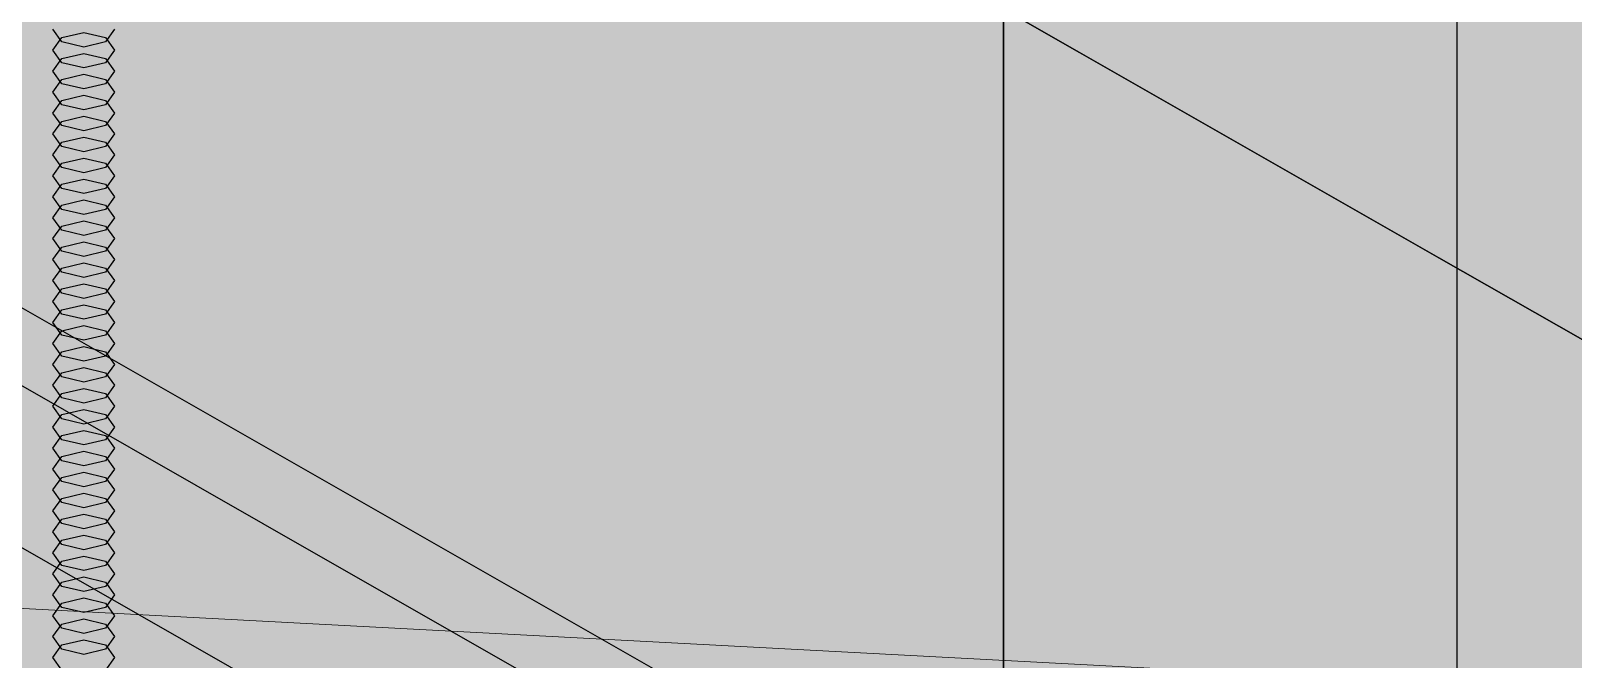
# Model space of a CAD drawing. Header units: metres. Extents: x 0 to 34.2, y 0 to 17.8.
# Drawn here: x 6.2143 to 6.5087, y 11.1088 to 11.2288 of the extents above; entities that cross this region are included whole.
import ezdxf

# ---------------------------------------------------------------- set-up
doc = ezdxf.new("R2010")
doc.units = ezdxf.units.M
doc.header["$LTSCALE"] = 0.25
doc.layers.add('ISO-ARISTAS', color=8, linetype='CONTINUOUS')
doc.layers.add('ISO-CONCRETO-SUP', color=254, linetype='CONTINUOUS', true_color=0xe8e8e8)
doc.layers.add('LLAMADAS', color=30, linetype='CONTINUOUS', lineweight=18)

msp = doc.modelspace()

# ---------------------------------------------------------------- linework, layer by layer
at = {"layer": 'ISO-ARISTAS', "color": 250}
for p, q in [((6.39999, 11.21611), (6.39999, 11.57963)), ((6.39999, 11.57963), (6.39999, 11.21611)), ((6.48659, 11.16611), (6.48659, 11.52963)), ((6.48659, 11.16611), (6.48659, 11.52963)), ((6.41453, 11.22469), (6.34594, 11.26389)), ((6.34594, 11.26389), (6.41453, 11.22469)), ((6.22025, 11.22673), (6.21853, 11.22912)), ((6.21853, 11.22513), (6.22025, 11.22752)), ((6.22025, 11.22752), (6.22441, 11.22852)), ((6.22441, 11.22573), (6.22025, 11.22673)), ((6.22441, 11.22852), (6.22856, 11.22752)), ((6.22856, 11.22673), (6.22441, 11.22573)), ((6.23028, 11.22912), (6.22856, 11.22673)), ((6.22856, 11.22752), (6.23028, 11.22513)), ((6.22025, 11.22273), (6.21853, 11.22513)), ((6.22025, 11.22353), (6.22441, 11.22452)), ((6.22441, 11.22452), (6.22856, 11.22353)), ((6.23028, 11.22513), (6.22856, 11.22273)), ((6.48311, 11.18549), (6.41453, 11.22469)), ((6.41453, 11.22469), (6.48311, 11.18549)), ((6.21853, 11.22113), (6.22025, 11.22353)), ((6.22025, 11.21873), (6.21853, 11.22113)), ((6.22441, 11.22173), (6.22025, 11.22273)), ((6.22856, 11.22273), (6.22441, 11.22173)), ((6.22856, 11.22353), (6.23028, 11.22113)), ((6.23028, 11.22113), (6.22856, 11.21873)), ((6.21853, 11.21713), (6.22025, 11.21953)), ((6.22025, 11.21953), (6.22441, 11.22052)), ((6.22441, 11.21773), (6.22025, 11.21873)), ((6.22441, 11.22052), (6.22856, 11.21953)), ((6.22856, 11.21873), (6.22441, 11.21773)), ((6.22856, 11.21953), (6.23028, 11.21713)), ((6.22025, 11.21472), (6.21853, 11.21713)), ((6.21853, 11.21312), (6.22025, 11.21552)), ((6.22025, 11.21552), (6.22441, 11.21652)), ((6.22441, 11.21652), (6.22856, 11.21552)), ((6.23028, 11.21713), (6.22856, 11.21472)), ((6.22856, 11.21552), (6.23028, 11.21312)), ((6.39999, 10.85259), (6.39999, 11.21611)), ((6.39999, 11.21611), (6.39999, 10.85259)), ((6.22025, 11.21073), (6.21853, 11.21312)), ((6.22441, 11.21373), (6.22025, 11.21472)), ((6.22025, 11.21152), (6.22441, 11.21252)), ((6.22856, 11.21472), (6.22441, 11.21373)), ((6.22441, 11.21252), (6.22856, 11.21152)), ((6.23028, 11.21312), (6.22856, 11.21073)), ((6.21853, 11.20913), (6.22025, 11.21152)), ((6.22025, 11.20673), (6.21853, 11.20913)), ((6.22441, 11.20973), (6.22025, 11.21073)), ((6.22856, 11.21073), (6.22441, 11.20973)), ((6.22856, 11.21152), (6.23028, 11.20913)), ((6.23028, 11.20913), (6.22856, 11.20673)), ((6.21853, 11.20513), (6.22025, 11.20753)), ((6.22025, 11.20753), (6.22441, 11.20852)), ((6.22441, 11.20573), (6.22025, 11.20673)), ((6.22441, 11.20852), (6.22856, 11.20753)), ((6.22856, 11.20673), (6.22441, 11.20573)), ((6.22856, 11.20753), (6.23028, 11.20513)), ((6.22025, 11.20273), (6.21853, 11.20513)), ((6.21853, 11.20113), (6.22025, 11.20353)), ((6.22025, 11.20353), (6.22441, 11.20452)), ((6.22441, 11.20452), (6.22856, 11.20353)), ((6.23028, 11.20513), (6.22856, 11.20273)), ((6.22856, 11.20353), (6.23028, 11.20113)), ((6.22025, 11.19872), (6.21853, 11.20113)), ((6.22441, 11.20173), (6.22025, 11.20273)), ((6.22025, 11.19953), (6.22441, 11.20052)), ((6.22856, 11.20273), (6.22441, 11.20173)), ((6.22441, 11.20052), (6.22856, 11.19953)), ((6.23028, 11.20113), (6.22856, 11.19872)), ((6.21853, 11.19712), (6.22025, 11.19953)), ((6.22441, 11.19773), (6.22025, 11.19872)), ((6.22856, 11.19872), (6.22441, 11.19773)), ((6.22856, 11.19953), (6.23028, 11.19712)), ((6.22025, 11.19473), (6.21853, 11.19712)), ((6.21853, 11.19313), (6.22025, 11.19552)), ((6.22025, 11.19552), (6.22441, 11.19652)), ((6.22441, 11.19373), (6.22025, 11.19473)), ((6.22441, 11.19652), (6.22856, 11.19552)), ((6.22856, 11.19473), (6.22441, 11.19373)), ((6.23028, 11.19712), (6.22856, 11.19473)), ((6.22856, 11.19552), (6.23028, 11.19313)), ((6.22025, 11.19073), (6.21853, 11.19313)), ((6.21853, 11.18913), (6.22025, 11.19153)), ((6.22025, 11.19153), (6.22441, 11.19252)), ((6.22441, 11.19252), (6.22856, 11.19153)), ((6.23028, 11.19313), (6.22856, 11.19073)), ((6.22856, 11.19153), (6.23028, 11.18913)), ((6.22025, 11.18673), (6.21853, 11.18913)), ((6.22441, 11.18973), (6.22025, 11.19073)), ((6.22025, 11.18753), (6.22441, 11.18852)), ((6.22856, 11.19073), (6.22441, 11.18973)), ((6.22441, 11.18852), (6.22856, 11.18753)), ((6.23028, 11.18913), (6.22856, 11.18673)), ((6.21853, 11.18513), (6.22025, 11.18753)), ((6.22441, 11.18573), (6.22025, 11.18673)), ((6.22856, 11.18673), (6.22441, 11.18573)), ((6.22856, 11.18753), (6.23028, 11.18513)), ((6.5517, 11.14629), (6.48311, 11.18549)), ((6.48311, 11.18549), (6.5517, 11.14629)), ((6.22025, 11.18272), (6.21853, 11.18513)), ((6.21853, 11.18112), (6.22025, 11.18352)), ((6.22025, 11.18352), (6.22441, 11.18452)), ((6.22441, 11.18173), (6.22025, 11.18272)), ((6.22441, 11.18452), (6.22856, 11.18352)), ((6.22856, 11.18272), (6.22441, 11.18173)), ((6.23028, 11.18513), (6.22856, 11.18272)), ((6.22856, 11.18352), (6.23028, 11.18112)), ((6.20305, 11.18139), (6.27163, 11.14219)), ((6.22025, 11.17873), (6.21853, 11.18112)), ((6.22025, 11.17952), (6.22441, 11.18052)), ((6.22441, 11.18052), (6.22856, 11.17952)), ((6.23028, 11.18112), (6.22856, 11.17873)), ((6.21853, 11.17713), (6.22025, 11.17952)), ((6.22025, 11.17473), (6.21853, 11.17713)), ((6.22441, 11.17773), (6.22025, 11.17873)), ((6.22856, 11.17873), (6.22441, 11.17773)), ((6.22856, 11.17952), (6.23028, 11.17713)), ((6.23028, 11.17713), (6.22856, 11.17473)), ((6.25864, 11.13469), (6.19006, 11.17389)), ((6.25864, 11.13469), (6.19006, 11.17389)), ((6.21853, 11.17313), (6.22025, 11.17553)), ((6.22025, 11.17553), (6.22441, 11.17652)), ((6.22441, 11.17373), (6.22025, 11.17473)), ((6.22441, 11.17652), (6.22856, 11.17553)), ((6.22856, 11.17473), (6.22441, 11.17373)), ((6.22856, 11.17553), (6.23028, 11.17313)), ((6.22025, 11.17073), (6.21853, 11.17313)), ((6.21853, 11.16913), (6.22025, 11.17153)), ((6.22025, 11.17153), (6.22441, 11.17252)), ((6.22441, 11.17252), (6.22856, 11.17153)), ((6.23028, 11.17313), (6.22856, 11.17073)), ((6.22856, 11.17153), (6.23028, 11.16913)), ((6.22025, 11.16672), (6.21853, 11.16913)), ((6.22441, 11.16973), (6.22025, 11.17073)), ((6.22025, 11.16753), (6.22441, 11.16852)), ((6.22856, 11.17073), (6.22441, 11.16973)), ((6.22441, 11.16852), (6.22856, 11.16753)), ((6.23028, 11.16913), (6.22856, 11.16672)), ((6.21853, 11.16512), (6.22025, 11.16753)), ((6.22025, 11.16273), (6.21853, 11.16512)), ((6.22441, 11.16573), (6.22025, 11.16672)), ((6.22856, 11.16672), (6.22441, 11.16573)), ((6.22856, 11.16753), (6.23028, 11.16512)), ((6.23028, 11.16512), (6.22856, 11.16273)), ((6.48659, 10.80259), (6.48659, 11.16611)), ((6.48659, 10.80259), (6.48659, 11.16611)), ((6.21853, 11.16113), (6.22025, 11.16352)), ((6.22025, 11.16352), (6.22441, 11.16452)), ((6.22441, 11.16173), (6.22025, 11.16273)), ((6.22441, 11.16452), (6.22856, 11.16352)), ((6.22856, 11.16273), (6.22441, 11.16173)), ((6.22856, 11.16352), (6.23028, 11.16113)), ((6.22025, 11.15873), (6.21853, 11.16113)), ((6.21853, 11.15713), (6.22025, 11.15953)), ((6.22025, 11.15953), (6.22441, 11.16052)), ((6.22441, 11.16052), (6.22856, 11.15953)), ((6.23028, 11.16113), (6.22856, 11.15873)), ((6.22856, 11.15953), (6.23028, 11.15713)), ((6.22025, 11.15473), (6.21853, 11.15713)), ((6.22441, 11.15773), (6.22025, 11.15873)), ((6.22025, 11.15553), (6.22441, 11.15652)), ((6.22856, 11.15873), (6.22441, 11.15773)), ((6.22441, 11.15652), (6.22856, 11.15553)), ((6.23028, 11.15713), (6.22856, 11.15473)), ((6.21853, 11.15313), (6.22025, 11.15553)), ((6.22025, 11.15072), (6.21853, 11.15313)), ((6.22441, 11.15373), (6.22025, 11.15473)), ((6.22856, 11.15473), (6.22441, 11.15373)), ((6.22856, 11.15553), (6.23028, 11.15313)), ((6.23028, 11.15313), (6.22856, 11.15072)), ((6.21853, 11.14912), (6.22025, 11.15152)), ((6.22025, 11.15152), (6.22441, 11.15252)), ((6.22441, 11.14973), (6.22025, 11.15072)), ((6.22441, 11.15252), (6.22856, 11.15152)), ((6.22856, 11.15072), (6.22441, 11.14973)), ((6.22856, 11.15152), (6.23028, 11.14912)), ((6.22025, 11.14672), (6.21853, 11.14912)), ((6.21853, 11.14513), (6.22025, 11.14752)), ((6.22025, 11.14752), (6.22441, 11.14852)), ((6.22441, 11.14852), (6.22856, 11.14752)), ((6.23028, 11.14912), (6.22856, 11.14672)), ((6.22856, 11.14752), (6.23028, 11.14513)), ((6.22025, 11.14273), (6.21853, 11.14513)), ((6.22441, 11.14573), (6.22025, 11.14672)), ((6.22025, 11.14353), (6.22441, 11.14452)), ((6.22856, 11.14672), (6.22441, 11.14573)), ((6.22441, 11.14452), (6.22856, 11.14353)), ((6.23028, 11.14513), (6.22856, 11.14273)), ((6.21853, 11.14113), (6.22025, 11.14353)), ((6.22441, 11.14173), (6.22025, 11.14273)), ((6.22856, 11.14273), (6.22441, 11.14173)), ((6.22856, 11.14353), (6.23028, 11.14113)), ((6.27163, 11.14219), (6.34022, 11.10299)), ((6.22025, 11.13873), (6.21853, 11.14113)), ((6.21853, 11.13713), (6.22025, 11.13953)), ((6.22025, 11.13953), (6.22441, 11.14052)), ((6.22441, 11.13773), (6.22025, 11.13873)), ((6.22441, 11.14052), (6.22856, 11.13953)), ((6.22856, 11.13873), (6.22441, 11.13773)), ((6.23028, 11.14113), (6.22856, 11.13873)), ((6.22856, 11.13953), (6.23028, 11.13713)), ((6.22025, 11.13472), (6.21853, 11.13713)), ((6.21853, 11.13312), (6.22025, 11.13553)), ((6.22025, 11.13553), (6.22441, 11.13652)), ((6.22441, 11.13652), (6.22856, 11.13553)), ((6.23028, 11.13713), (6.22856, 11.13472)), ((6.22856, 11.13553), (6.23028, 11.13312)), ((6.22025, 11.13072), (6.21853, 11.13312)), ((6.22441, 11.13373), (6.22025, 11.13472)), ((6.22025, 11.13152), (6.22441, 11.13252)), ((6.22856, 11.13472), (6.22441, 11.13373)), ((6.22441, 11.13252), (6.22856, 11.13152)), ((6.23028, 11.13312), (6.22856, 11.13072)), ((6.32723, 11.09549), (6.25864, 11.13469)), ((6.32723, 11.09549), (6.25864, 11.13469)), ((6.20877, 11.1323), (6.27736, 11.0931)), ((6.20877, 11.1323), (6.27736, 11.0931)), ((6.21853, 11.12913), (6.22025, 11.13152)), ((6.22441, 11.12973), (6.22025, 11.13072)), ((6.22856, 11.13072), (6.22441, 11.12973)), ((6.22856, 11.13152), (6.23028, 11.12913)), ((6.22025, 11.12673), (6.21853, 11.12913)), ((6.21853, 11.12513), (6.22025, 11.12753)), ((6.22025, 11.12753), (6.22441, 11.12852)), ((6.22441, 11.12573), (6.22025, 11.12673)), ((6.22441, 11.12852), (6.22856, 11.12753)), ((6.22856, 11.12673), (6.22441, 11.12573)), ((6.23028, 11.12913), (6.22856, 11.12673)), ((6.22856, 11.12753), (6.23028, 11.12513)), ((6.22025, 11.12273), (6.21853, 11.12513)), ((6.22025, 11.12353), (6.22441, 11.12452)), ((6.22441, 11.12452), (6.22856, 11.12353)), ((6.23028, 11.12513), (6.22856, 11.12273)), ((6.21853, 11.12113), (6.22025, 11.12353)), ((6.22025, 11.11872), (6.21853, 11.12113)), ((6.22441, 11.12173), (6.22025, 11.12273)), ((6.22856, 11.12273), (6.22441, 11.12173)), ((6.22856, 11.12353), (6.23028, 11.12113)), ((6.23028, 11.12113), (6.22856, 11.11872)), ((6.21853, 11.11712), (6.22025, 11.11952)), ((6.22025, 11.11952), (6.22441, 11.12052)), ((6.22441, 11.11773), (6.22025, 11.11872)), ((6.22441, 11.12052), (6.22856, 11.11952)), ((6.22856, 11.11872), (6.22441, 11.11773)), ((6.22856, 11.11952), (6.23028, 11.11712)), ((6.22025, 11.11472), (6.21853, 11.11712)), ((6.21853, 11.11313), (6.22025, 11.11552)), ((6.22025, 11.11552), (6.22441, 11.11652)), ((6.22441, 11.11652), (6.22856, 11.11552)), ((6.23028, 11.11712), (6.22856, 11.11472)), ((6.22856, 11.11552), (6.23028, 11.11313)), ((6.22025, 11.11073), (6.21853, 11.11313)), ((6.22441, 11.11373), (6.22025, 11.11472)), ((6.22025, 11.11153), (6.22441, 11.11252)), ((6.22856, 11.11472), (6.22441, 11.11373)), ((6.22441, 11.11252), (6.22856, 11.11153)), ((6.23028, 11.11313), (6.22856, 11.11073)), ((6.21853, 11.10913), (6.22025, 11.11153)), ((6.22025, 11.10673), (6.21853, 11.10913)), ((6.22441, 11.10973), (6.22025, 11.11073)), ((6.22856, 11.11073), (6.22441, 11.10973)), ((6.22856, 11.11153), (6.23028, 11.10913)), ((6.23028, 11.10913), (6.22856, 11.10673))]:
    msp.add_line(p, q, dxfattribs=at)
at = {"layer": 'ISO-CONCRETO-SUP', "true_color": 0x575d65}
for points in [[(6.6165, 11.34111), (6.39999, 11.21611), (6.6165, 11.70463), (6.39999, 11.57963)], [(6.7031, 11.29111), (6.48659, 11.16611), (6.7031, 11.65463), (6.48659, 11.52963)], [(6.6165, 10.97759), (6.39999, 10.85259), (6.6165, 11.34111), (6.39999, 11.21611)], [(6.7031, 10.92759), (6.48659, 10.80259), (6.7031, 11.29111), (6.48659, 11.16611)]]:
    msp.add_solid(points, dxfattribs=at)
at = {"layer": 'ISO-CONCRETO-SUP', "true_color": 0x616771}
for points in [[(6.39999, 11.21611), (6.48659, 11.16611), (6.39999, 11.57963), (6.48659, 11.52963)], [(6.39999, 10.85259), (6.48659, 10.80259), (6.39999, 11.21611), (6.48659, 11.16611)]]:
    msp.add_solid(points, dxfattribs=at)
at = {"layer": 'ISO-CONCRETO-SUP', "true_color": 0xaaadb3}
for points in [[(6.27736, 11.2331), (6.34594, 11.19389), (6.27736, 11.3031), (6.34594, 11.26389)], [(6.20877, 11.2023), (6.27736, 11.1631), (6.20877, 11.2723), (6.27736, 11.2331)], [(6.34594, 11.19389), (6.41453, 11.15469), (6.34594, 11.26389), (6.41453, 11.22469)], [(6.27736, 11.1631), (6.34594, 11.12389), (6.27736, 11.2331), (6.34594, 11.19389)], [(6.41453, 11.15469), (6.48311, 11.11549), (6.41453, 11.22469), (6.48311, 11.18549)], [(6.20877, 11.1323), (6.27736, 11.0931), (6.20877, 11.2023), (6.27736, 11.1631)], [(6.34594, 11.12389), (6.41453, 11.08469), (6.34594, 11.19389), (6.41453, 11.15469)], [(6.48311, 11.11549), (6.5517, 11.07629), (6.48311, 11.18549), (6.5517, 11.14629)], [(6.19006, 11.10389), (6.25864, 11.06469), (6.19006, 11.17389), (6.25864, 11.13469)], [(6.27736, 11.0931), (6.34594, 11.05389), (6.27736, 11.1631), (6.34594, 11.12389)], [(6.41453, 11.08469), (6.48311, 11.04549), (6.41453, 11.15469), (6.48311, 11.11549)], [(6.25864, 11.06469), (6.32723, 11.02549), (6.25864, 11.13469), (6.32723, 11.09549)], [(6.34594, 11.05389), (6.41453, 11.01469), (6.34594, 11.12389), (6.41453, 11.08469)], [(6.48311, 11.04549), (6.5517, 11.00629), (6.48311, 11.11549), (6.5517, 11.07629)]]:
    msp.add_solid(points, dxfattribs=at)
at = {"layer": 'ISO-CONCRETO-SUP', "true_color": 0xc1c5cc}
for points in [[(6.34594, 11.26389), (6.41453, 11.22469), (6.38924, 11.29489), (6.45783, 11.25569)], [(6.45783, 11.25569), (6.52641, 11.21649), (6.50113, 11.28669), (6.56971, 11.24749)], [(6.41453, 11.22469), (6.48311, 11.18549), (6.45783, 11.25569), (6.52641, 11.21649)], [(6.48311, 11.18549), (6.5517, 11.14629), (6.52641, 11.21649), (6.595, 11.17729)]]:
    msp.add_solid(points, dxfattribs=at)
at = {"layer": 'ISO-CONCRETO-SUP', "true_color": 0x696a6e}
for points in [[(6.21853, 11.16989), (6.22025, 11.17229), (6.21853, 11.24027), (6.22025, 11.24267)], [(6.23028, 11.16989), (6.22856, 11.16749), (6.23028, 11.24027), (6.22856, 11.23787)], [(6.21853, 11.09951), (6.22025, 11.10191), (6.21853, 11.16989), (6.22025, 11.17229)], [(6.23028, 11.09951), (6.22856, 11.09711), (6.23028, 11.16989), (6.22856, 11.16749)]]:
    msp.add_solid(points, dxfattribs=at)
at = {"layer": 'ISO-CONCRETO-SUP', "true_color": 0x87888d}
for points in [[(6.22025, 11.17229), (6.22441, 11.17328), (6.22025, 11.24267), (6.22441, 11.24366)], [(6.22856, 11.16749), (6.22441, 11.16649), (6.22856, 11.23787), (6.22441, 11.23687)], [(6.22025, 11.10191), (6.22441, 11.1029), (6.22025, 11.17229), (6.22441, 11.17328)], [(6.22856, 11.09711), (6.22441, 11.09611), (6.22856, 11.16749), (6.22441, 11.16649)]]:
    msp.add_solid(points, dxfattribs=at)
at = {"layer": 'ISO-CONCRETO-SUP', "true_color": 0x8e9095}
for points in [[(6.22441, 11.17328), (6.22856, 11.17229), (6.22441, 11.24366), (6.22856, 11.24267)], [(6.22441, 11.16649), (6.22025, 11.16749), (6.22441, 11.23687), (6.22025, 11.23787)], [(6.22441, 11.1029), (6.22856, 11.10191), (6.22441, 11.17328), (6.22856, 11.17229)], [(6.22441, 11.09611), (6.22025, 11.09711), (6.22441, 11.16649), (6.22025, 11.16749)]]:
    msp.add_solid(points, dxfattribs=at)
at = {"layer": 'ISO-CONCRETO-SUP', "true_color": 0x7b7d81}
for points in [[(6.22856, 11.17229), (6.23028, 11.16989), (6.22856, 11.24267), (6.23028, 11.24027)], [(6.22025, 11.16749), (6.21853, 11.16989), (6.22025, 11.23787), (6.21853, 11.24027)], [(6.22856, 11.10191), (6.23028, 11.09951), (6.22856, 11.17229), (6.23028, 11.16989)], [(6.22025, 11.09711), (6.21853, 11.09951), (6.22025, 11.16749), (6.21853, 11.16989)]]:
    msp.add_solid(points, dxfattribs=at)
at = {"layer": 'ISO-CONCRETO-SUP', "true_color": 0xbcc0c7}
for points in [[(6.20305, 11.18139), (6.27163, 11.14219), (6.19006, 11.17389), (6.25864, 11.13469)], [(6.27163, 11.14219), (6.34022, 11.10299), (6.25864, 11.13469), (6.32723, 11.09549)], [(6.20877, 11.1323), (6.27736, 11.0931), (6.15681, 11.1023), (6.22539, 11.0631)]]:
    msp.add_solid(points, dxfattribs=at)
at = {"layer": 'LLAMADAS'}
msp.add_line((18.48, 10.46886), (6.06224, 11.1265), dxfattribs=at)

doc.saveas('drawing.dxf')
